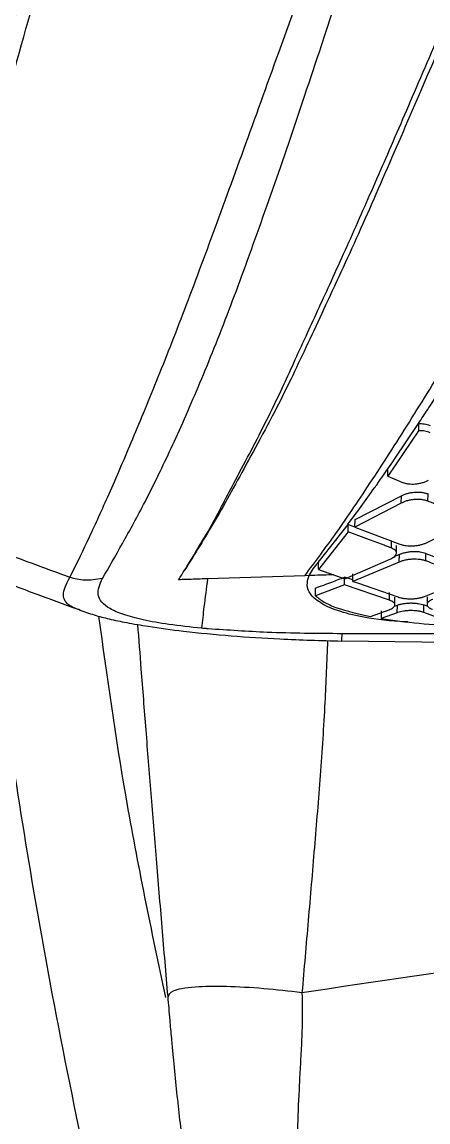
# Model space of a CAD drawing. Extents: x 943 to 1030, y 781 to 934.
# Drawn here: x 1003.479 to 1004.556, y 875.859 to 878.779 of the extents above; entities that cross this region are included whole.
import ezdxf

# ---------------------------------------------------------------- set-up
doc = ezdxf.new("R2010")
doc.units = 0
doc.header["$MEASUREMENT"] = 0
doc.layers.add('1', color=4, linetype='Continuous')

# ---------------------------------------------------------------- blocks, each defined once
blk = doc.blocks.new('AIRA')
at = {"layer": '1', "color": 3, "linetype": 'Continuous', "lineweight": 25}
for p, q in [((61.354, 74.5284), (61.2725, 74.4077)), ((61.2905, 74.453), (61.3541, 74.5474)), ((61.3541, 74.5475), (61.354, 74.5284)), ((61.2726, 74.4271), (61.2858, 74.4461)), ((61.2858, 74.4461), (61.2905, 74.453)), ((61.2725, 74.4077), (61.2726, 74.427)), ((61.2725, 74.4077), (61.3099, 74.392)), ((61.1853, 74.2926), (61.3083, 74.3559)), ((61.3082, 74.3365), (61.3083, 74.3559)), ((61.3789, 74.3415), (61.379, 74.3609)), ((61.3082, 74.3365), (61.1852, 74.273)), ((61.1852, 74.273), (61.1853, 74.2926)), ((61.3752, 74.2313), (61.4982, 74.2923)), ((61.1668, 74.2604), (61.0884, 74.16)), ((61.1374, 74.2412), (61.1669, 74.2801)), ((61.1668, 74.2604), (61.1669, 74.28)), ((61.1669, 74.2801), (61.1852, 74.2732)), ((61.1852, 74.273), (61.3045, 74.2275)), ((61.0913, 74.1836), (61.1345, 74.2377)), ((61.1345, 74.2375), (61.1374, 74.2413)), ((61.2811, 74.2373), (61.281, 74.2175)), ((61.2952, 74.2038), (61.2952, 74.2235)), ((61.3735, 74.183), (61.3736, 74.2028)), ((61.3736, 74.2028), (61.3945, 74.195)), ((61.0884, 74.16), (61.0885, 74.1801)), ((61.0885, 74.1801), (61.0913, 74.1838)), ((61.1582, 74.1358), (61.2803, 74.1885)), ((61.3028, 74.1799), (61.1798, 74.1284)), ((61.3029, 74.1998), (61.2884, 74.1936)), ((61.3028, 74.1799), (61.3029, 74.1998)), ((61.0518, 74.1438), (60.7939, 74.1355)), ((61.064, 74.1441), (61.0518, 74.1438)), ((61.0595, 74.1312), (61.064, 74.1441)), ((61.0884, 74.16), (61.1582, 74.1358)), ((61.1798, 74.1284), (61.1799, 74.1486)), ((61.1575, 74.1197), (61.0805, 74.0906)), ((61.1575, 74.1197), (61.1576, 74.1399)), ((61.2769, 74.0787), (61.1575, 74.1197)), ((61.1799, 74.1324), (61.1576, 74.1399)), ((61.1916, 74.1244), (61.2992, 74.0872)), ((61.3699, 74.0887), (61.4794, 74.1329)), ((61.0805, 74.0906), (61.0806, 74.1109)), ((61.2769, 74.0787), (61.277, 74.0989)), ((61.291, 74.0664), (61.2911, 74.0865)), ((61.3765, 74.0873), (61.3764, 74.0672)), ((61.2889, 74.0625), (61.2976, 74.0656)), ((61.2975, 74.0455), (61.2976, 74.0656)), ((61.3682, 74.0461), (61.3683, 74.0663)), ((61.3789, 74.0624), (61.3683, 74.0663)), ((61.1957, 74.0359), (61.17, 74.0417)), ((61.2261, 74.0352), (61.2758, 74.0531)), ((61.2548, 74.0503), (61.2547, 74.03)), ((61.2975, 74.0455), (61.2547, 74.03)), ((61.4629, 74.0112), (61.3682, 74.0461)), ((61.1684, 73.9897), (61.1512, 73.9897))]:
    blk.add_line(p, q, dxfattribs=at)
for points, knots in [([(61.1744, 78.3424), (61.1341, 78.229), (61.0542, 78.004), (60.9424, 77.687), (60.8429, 77.4011), (60.7589, 77.1561), (60.6897, 76.9503), (60.6359, 76.7877), (60.5954, 76.6637), (60.5661, 76.5728), (60.5424, 76.4985), (60.5213, 76.4322), (60.5007, 76.3666), (60.4802, 76.3009), (60.4587, 76.2315), (60.435, 76.1538), (60.4068, 76.0604), (60.3735, 75.948), (60.3348, 75.8147), (60.292, 75.6624), (60.2463, 75.4934), (60.1992, 75.3105), (60.1523, 75.1168), (60.1118, 74.9354), (60.0781, 74.7695), (60.0513, 74.6221), (60.0287, 74.4805), (60.0194, 74.4005), (60.0146, 74.3594)], [0, 0, 0, 0, 0.067648, 0.134132, 0.193061, 0.244376, 0.288168, 0.324519, 0.349776, 0.369594, 0.384749, 0.399415, 0.414214, 0.429148, 0.444221, 0.461998, 0.483042, 0.509745, 0.542002, 0.579741, 0.622908, 0.671507, 0.725651, 0.785551, 0.834489, 0.886693, 0.941759, 1, 1, 1, 1]), ([(60.047, 74.2799), (60.0522, 74.3414), (60.0626, 74.4648), (60.0993, 74.7035), (60.1527, 74.9728), (60.2232, 75.2707), (60.3095, 75.5925), (60.4109, 75.9354), (60.5258, 76.2958), (60.6523, 76.6707), (60.7887, 77.0583), (60.9339, 77.4582), (61.0854, 77.8677), (61.1891, 78.1485), (61.2409, 78.2887)], [0, 0, 0, 0, 0.083648, 0.167746, 0.251461, 0.334457, 0.417447, 0.500935, 0.584376, 0.667337, 0.750217, 0.833366, 0.916826, 1, 1, 1, 1]), ([(60.4284, 74.1391), (60.4434, 74.1694), (60.4734, 74.23), (60.5245, 74.3426), (60.5825, 74.4754), (60.6483, 74.6341), (60.7225, 74.8204), (60.8025, 75.0352), (60.8895, 75.2732), (60.9919, 75.558), (61.1109, 75.8894), (61.2471, 76.2641), (61.3894, 76.6477), (61.5373, 77.0375), (61.6898, 77.4305), (61.7952, 77.6938), (61.8479, 77.8253)], [0, 0, 0, 0, 0.06234, 0.124818, 0.187363, 0.250453, 0.313852, 0.376637, 0.439459, 0.502671, 0.586016, 0.668823, 0.751617, 0.834542, 0.917364, 1, 1, 1, 1]), ([(60.5149, 74.1363), (60.5322, 74.1663), (60.567, 74.2263), (60.6276, 74.3369), (60.6924, 74.4695), (60.7636, 74.6289), (60.8401, 74.8173), (60.9197, 75.0342), (61.0035, 75.2738), (61.0992, 75.5594), (61.208, 75.8906), (61.331, 76.2641), (61.4591, 76.6459), (61.5928, 77.033), (61.7318, 77.4228), (61.83, 77.6832), (61.879, 77.8133)], [0, 0, 0, 0, 0.062319, 0.124752, 0.187451, 0.250906, 0.314486, 0.37751, 0.44061, 0.503895, 0.587131, 0.669779, 0.75236, 0.835034, 0.917583, 1, 1, 1, 1]), ([(60.7336, 74.1596), (60.7365, 74.1643), (60.7528, 74.1906), (60.7848, 74.2419), (60.8227, 74.3112), (60.8603, 74.3833), (60.8986, 74.4549), (60.9437, 74.5413), (60.9949, 74.6464), (61.0515, 74.7726), (61.1202, 74.9204), (61.1911, 75.0782), (61.2679, 75.2534), (61.3508, 75.4448), (61.4393, 75.6519), (61.5308, 75.8669), (61.6251, 76.0859), (61.7237, 76.3124), (61.8145, 76.5199), (61.895, 76.7012), (61.9665, 76.8604), (62.0434, 77.0293), (62.12, 77.1968), (62.1879, 77.344), (62.2294, 77.4303), (62.2474, 77.4677)], [0, 0, 0, 0, 0.009738, 0.054602, 0.100033, 0.132056, 0.170263, 0.205637, 0.248795, 0.300159, 0.346151, 0.397485, 0.446642, 0.498592, 0.555879, 0.611205, 0.664279, 0.721091, 0.779345, 0.816197, 0.852883, 0.894557, 0.93795, 0.973138, 1, 1, 1, 1]), ([(62.2616, 77.462), (62.1966, 77.3238), (62.0665, 77.0471), (61.88, 76.635), (61.7012, 76.2271), (61.529, 75.8288), (61.3872, 75.4934), (61.2694, 75.2222), (61.1764, 75.0091), (61.0845, 74.8138), (60.9965, 74.6225), (60.8998, 74.4448), (60.8123, 74.2851), (60.7601, 74.2015), (60.7339, 74.1596)], [0, 0, 0, 0, 0.099304, 0.198802, 0.298385, 0.398317, 0.498406, 0.560917, 0.623789, 0.687365, 0.750255, 0.83339, 0.916532, 1, 1, 1, 1]), ([(61.0518, 74.1437), (61.0792, 74.1803), (61.1345, 74.2538), (61.2302, 74.3956), (61.3338, 74.5575), (61.4459, 74.739), (61.5655, 74.937), (61.7148, 75.1871), (61.8974, 75.4945), (62.1175, 75.8603), (62.3504, 76.241), (62.517, 76.5006), (62.6004, 76.6306)], [0, 0, 0, 0, 0.080977, 0.162706, 0.245456, 0.32577, 0.407713, 0.491267, 0.616464, 0.743326, 0.871464, 1, 1, 1, 1]), ([(61.3536, 74.5475), (61.3619, 74.56), (61.3784, 74.5851), (61.3952, 74.611), (61.4036, 74.624)], [0, 0, 0, 0, 0.4999282, 1, 1, 1, 1]), ([(61.3538, 74.5475), (61.3589, 74.5475), (61.3705, 74.5475), (61.3795, 74.5443), (61.3845, 74.5425)], [0, 0, 0, 0, 0.440212, 1, 1, 1, 1]), ([(61.3844, 74.5234), (61.38, 74.525), (61.3712, 74.5282), (61.3598, 74.5283), (61.354, 74.5284)], [0, 0, 0, 0, 0.50106, 1, 1, 1, 1]), ([(61.2419, 74.3836), (61.2469, 74.3908), (61.2569, 74.4051), (61.2671, 74.4198), (61.2722, 74.4272)], [0, 0, 0, 0, 0.50004, 1, 1, 1, 1]), ([(61.1664, 74.2802), (61.178, 74.2957), (61.2011, 74.3268), (61.2254, 74.3607), (61.2375, 74.3776)], [0, 0, 0, 0, 0.5003027, 1, 1, 1, 1]), ([(61.2375, 74.3776), (61.2382, 74.3786), (61.2396, 74.3806), (61.2411, 74.3826), (61.2418, 74.3836)], [0, 0, 0, 0, 0.500008, 1, 1, 1, 1]), ([(61.3099, 74.392), (61.3126, 74.391), (61.3178, 74.3891), (61.3295, 74.3871), (61.342, 74.3869), (61.3546, 74.3884), (61.3642, 74.3906), (61.3732, 74.3936), (61.3782, 74.3961), (61.3807, 74.3974)], [0, 0, 0, 0, 0.141904, 0.27256, 0.499581, 0.624908, 0.749899, 0.874835, 1, 1, 1, 1]), ([(61.3083, 74.3559), (61.3107, 74.3571), (61.3157, 74.3596), (61.3246, 74.3624), (61.3342, 74.3644), (61.3469, 74.3659), (61.3596, 74.3656), (61.3712, 74.3637), (61.3763, 74.3618), (61.379, 74.3609)], [0, 0, 0, 0, 0.123663, 0.247897, 0.373069, 0.499526, 0.730356, 0.860384, 1, 1, 1, 1]), ([(61.3789, 74.3415), (61.3763, 74.3424), (61.3712, 74.3442), (61.3596, 74.3462), (61.3469, 74.3465), (61.3341, 74.345), (61.3245, 74.343), (61.3156, 74.3401), (61.3106, 74.3377), (61.3082, 74.3365)], [0, 0, 0, 0, 0.138692, 0.268351, 0.500117, 0.626321, 0.751821, 0.876257, 1, 1, 1, 1]), ([(61.4982, 74.2923), (61.4784, 74.3005), (61.4409, 74.3159), (61.4011, 74.3323), (61.3812, 74.3405), (61.3789, 74.3415)], [0, 0, 0, 0, 0.499998, 0.942006, 1, 1, 1, 1]), ([(60.4284, 74.1391), (60.4, 74.1496), (60.3697, 74.1608), (60.3096, 74.183), (60.2554, 74.203), (60.1898, 74.2271), (60.1227, 74.252), (60.0782, 74.2684), (60.0469, 74.2799)], [0, 0, 0, 0, 0.223794, 0.237965, 0.472855, 0.650369, 0.753444, 1, 1, 1, 1]), ([(61.281, 74.2175), (61.2788, 74.2183), (61.2728, 74.2206), (61.2537, 74.2278), (61.2178, 74.2412), (61.1858, 74.2533), (61.1668, 74.2604)], [0, 0, 0, 0, 0.057571, 0.160094, 0.499997, 1, 1, 1, 1]), ([(61.3045, 74.2275), (61.3071, 74.2267), (61.3121, 74.225), (61.3236, 74.2231), (61.3363, 74.2227), (61.3491, 74.2239), (61.3586, 74.2255), (61.3676, 74.228), (61.3727, 74.2302), (61.3752, 74.2313)], [0, 0, 0, 0, 0.137051, 0.265927, 0.499131, 0.621629, 0.745625, 0.871596, 1, 1, 1, 1]), ([(61.2803, 74.1884), (61.2842, 74.1906), (61.2904, 74.1939), (61.2943, 74.1994), (61.2958, 74.2049), (61.293, 74.2117), (61.285, 74.2156), (61.281, 74.2175)], [0, 0, 0, 0, 0.230851, 0.36111, 0.501118, 0.751464, 1, 1, 1, 1]), ([(61.3736, 74.2028), (61.3687, 74.2042), (61.3612, 74.2064), (61.3486, 74.2074), (61.3388, 74.2074), (61.3289, 74.2066), (61.3193, 74.205), (61.3104, 74.2027), (61.3054, 74.2008), (61.3029, 74.1998)], [0, 0, 0, 0, 0.248883, 0.376621, 0.498945, 0.624536, 0.749232, 0.872888, 1, 1, 1, 1]), ([(60.1042, 74.1986), (60.1381, 74.1814), (60.2163, 74.1416), (60.3299, 74.0986), (60.4058, 74.0704), (60.4438, 74.0563)], [0, 0, 0, 0, 0.2760874, 0.6372966, 1, 1, 1, 1]), ([(61.064, 74.1441), (61.0672, 74.15), (61.0736, 74.1617), (61.0835, 74.174), (61.0884, 74.1801)], [0, 0, 0, 0, 0.504487, 1, 1, 1, 1]), ([(61.3735, 74.183), (61.371, 74.1838), (61.366, 74.1854), (61.3545, 74.1873), (61.3417, 74.1878), (61.3289, 74.1868), (61.3193, 74.1852), (61.3103, 74.1829), (61.3053, 74.1809), (61.3028, 74.1799)], [0, 0, 0, 0, 0.135223, 0.263515, 0.499476, 0.622796, 0.747142, 0.872689, 1, 1, 1, 1]), ([(61.4929, 74.1385), (61.4906, 74.1393), (61.4842, 74.1417), (61.4643, 74.1491), (61.4268, 74.1631), (61.3934, 74.1755), (61.3735, 74.183)], [0, 0, 0, 0, 0.057422, 0.159896, 0.500001, 1, 1, 1, 1]), ([(62.1261, 67.6965), (61.9862, 68.0051), (61.7063, 68.6222), (61.3423, 69.5553), (61.0195, 70.4931), (60.7418, 71.4355), (60.5099, 72.3818), (60.3274, 73.2863), (60.2443, 73.8762), (60.2059, 74.1488)], [0, 0, 0, 0, 0.145843, 0.291664, 0.437429, 0.583233, 0.729055, 0.874823, 1, 1, 1, 1]), ([(60.717, 74.133), (60.7197, 74.1374), (60.7252, 74.1461), (60.7308, 74.1551), (60.7336, 74.1596)], [0, 0, 0, 0, 0.501851, 1, 1, 1, 1]), ([(61.1286, 74.146), (61.1268, 74.146), (61.1053, 74.1453), (61.0838, 74.1447), (61.064, 74.144)], [0, 0, 0, 0, 0.081549, 1, 1, 1, 1]), ([(60.4439, 74.0566), (60.4381, 74.0593), (60.4252, 74.0651), (60.4142, 74.077), (60.41, 74.0929), (60.4145, 74.1135), (60.4236, 74.1303), (60.4284, 74.1391)], [0, 0, 0, 0, 0.137646, 0.306441, 0.521656, 0.747193, 1, 1, 1, 1]), ([(60.5149, 74.1363), (60.4985, 74.1338), (60.4657, 74.1286), (60.4409, 74.1356), (60.4284, 74.1391)], [0, 0, 0, 0, 0.496983, 1, 1, 1, 1]), ([(60.7778, 74.0043), (60.7483, 74.0074), (60.6929, 74.0132), (60.6225, 74.0257), (60.5695, 74.04), (60.5329, 74.0561), (60.5112, 74.0737), (60.4981, 74.1), (60.508, 74.1215), (60.5149, 74.1363)], [0, 0, 0, 0, 0.146336, 0.274476, 0.391484, 0.504322, 0.618702, 0.738433, 1, 1, 1, 1]), ([(60.7939, 74.1355), (60.7811, 74.1351), (60.7554, 74.1342), (60.7298, 74.1334), (60.717, 74.133)], [0, 0, 0, 0, 0.499997, 1, 1, 1, 1]), ([(60.7939, 74.1355), (60.7906, 74.1103), (60.7847, 74.0654), (60.7799, 74.023), (60.7778, 74.0043)], [0, 0, 0, 0, 0.560571, 1, 1, 1, 1]), ([(61.0766, 74.0841), (61.0702, 74.0915), (61.057, 74.1065), (61.0586, 74.1228), (61.0595, 74.1312)], [0, 0, 0, 0, 0.4876058, 1, 1, 1, 1]), ([(61.0806, 74.1109), (61.0949, 74.1162), (61.1206, 74.1257), (61.1463, 74.1355), (61.1576, 74.1399)], [0, 0, 0, 0, 0.56, 1, 1, 1, 1]), ([(61.1798, 74.1284), (61.182, 74.1277), (61.186, 74.1263), (61.1899, 74.125), (61.1916, 74.1244)], [0, 0, 0, 0, 0.5600012, 1, 1, 1, 1]), ([(61.0805, 74.0906), (61.0874, 74.0849), (61.1012, 74.0734), (61.1466, 74.0534), (61.1943, 74.0425), (61.2261, 74.0352)], [0, 0, 0, 0, 0.2498662, 0.500172, 1, 1, 1, 1]), ([(61.2992, 74.0872), (61.3016, 74.0865), (61.3064, 74.085), (61.3151, 74.0834), (61.3245, 74.0825), (61.3343, 74.0823), (61.3442, 74.0828), (61.3537, 74.0841), (61.3625, 74.0861), (61.3675, 74.0878), (61.3699, 74.0887)], [0, 0, 0, 0, 0.128315, 0.254502, 0.379134, 0.502803, 0.626115, 0.749682, 0.874112, 1, 1, 1, 1]), ([(60.4557, 74.0532), (60.4521, 74.0539), (60.447, 74.0549), (60.4446, 74.0562), (60.4439, 74.0566)], [0, 0, 0, 0, 0.7100285, 1, 1, 1, 1]), ([(61.17, 74.0417), (61.1495, 74.0478), (61.1086, 74.0599), (61.0873, 74.0761), (61.0766, 74.0841)], [0, 0, 0, 0, 0.500465, 1, 1, 1, 1]), ([(61.2758, 74.0531), (61.2801, 74.0551), (61.2885, 74.059), (61.2921, 74.0662), (61.289, 74.0733), (61.2809, 74.0769), (61.2769, 74.0787)], [0, 0, 0, 0, 0.247657, 0.498653, 0.750341, 1, 1, 1, 1]), ([(61.2976, 74.0656), (61.3001, 74.0665), (61.305, 74.0681), (61.3139, 74.0698), (61.3233, 74.071), (61.3333, 74.0714), (61.3432, 74.0711), (61.3559, 74.0699), (61.3634, 74.0677), (61.3683, 74.0663)], [0, 0, 0, 0, 0.128116, 0.250136, 0.375952, 0.500373, 0.62372, 0.750833, 1, 1, 1, 1]), ([(61.3916, 74.0809), (61.3874, 74.0788), (61.3789, 74.0747), (61.3753, 74.0674), (61.3784, 74.0601), (61.3865, 74.0564), (61.3906, 74.0545)], [0, 0, 0, 0, 0.247643, 0.498578, 0.750201, 1, 1, 1, 1]), ([(60.4528, 74.0532), (60.4662, 74.0484), (60.493, 74.0391), (60.5347, 74.0282), (60.5815, 74.0186), (60.6471, 74.0073), (60.7395, 73.9948), (60.8568, 73.9836), (60.9973, 73.9745), (61.0952, 73.9718), (61.1498, 73.9703)], [0, 0, 0, 0, 0.063399, 0.125668, 0.198411, 0.283999, 0.418395, 0.596028, 0.7748, 1, 1, 1, 1]), ([(60.5047, 74.0365), (60.5269, 73.8764), (60.5739, 73.5381), (60.6447, 73.2012), (60.682, 73.0238)], [0, 0, 0, 0, 0.473524, 1, 1, 1, 1]), ([(61.3254, 74.0212), (61.3182, 74.0214), (61.2719, 74.0226), (61.2306, 74.0298), (61.1957, 74.0359)], [0, 0, 0, 0, 0.1556, 1, 1, 1, 1]), ([(61.2547, 74.03), (61.2879, 74.0253), (61.3541, 74.0157), (61.4267, 74.0127), (61.4629, 74.0112)], [0, 0, 0, 0, 0.500419, 1, 1, 1, 1]), ([(61.3682, 74.0461), (61.3657, 74.0469), (61.3608, 74.0485), (61.3518, 74.0501), (61.3426, 74.051), (61.3329, 74.0513), (61.3232, 74.0507), (61.3113, 74.0495), (61.3025, 74.0464), (61.298, 74.0456), (61.2975, 74.0455)], [0, 0, 0, 0, 0.134204, 0.262199, 0.38448, 0.501613, 0.625878, 0.750924, 0.970494, 1, 1, 1, 1]), ([(60.6081, 74.0143), (60.6111, 73.9748), (60.6182, 73.8821), (60.6299, 73.7325), (60.6433, 73.5647), (60.6575, 73.3902), (60.6724, 73.2104), (60.6828, 73.0881), (60.688, 73.0266)], [0, 0, 0, 0, 0.1223875, 0.2875802, 0.4586818, 0.6339094, 0.8159261, 1, 1, 1, 1]), ([(60.7958, 74.0027), (60.7924, 74.003), (60.7864, 74.0035), (60.7804, 74.0041), (60.7778, 74.0043)], [0, 0, 0, 0, 0.563543, 1, 1, 1, 1]), ([(61.1512, 73.9897), (61.0846, 73.9901), (60.9647, 73.991), (60.8479, 73.9991), (60.7958, 74.0027)], [0, 0, 0, 0, 0.554846, 1, 1, 1, 1]), ([(61.1124, 73.9716), (61.1102, 73.9169), (61.1055, 73.7978), (61.0933, 73.6143), (61.0774, 73.4211), (61.0611, 73.2288), (61.05, 73.1004), (61.0445, 73.0366)], [0, 0, 0, 0, 0.175697, 0.382827, 0.587752, 0.795014, 1, 1, 1, 1]), ([(61.1498, 73.9724), (61.15, 73.9719), (61.1503, 73.9707), (61.1508, 73.9822), (61.1512, 73.9897)], [0, 0, 0, 0, 0.349478, 1, 1, 1, 1]), ([(61.1498, 73.9704), (61.9067, 73.9616), (63.5384, 73.9426), (65.5684, 73.9186), (67.0751, 73.896), (67.801, 73.8841), (68.3401, 73.8751), (69.4094, 73.8567), (70.3845, 73.8405), (71.1483, 73.8278)], [0, 0, 0, 0, 0.227111, 0.489631, 0.609075, 0.679169, 0.707418, 0.770829, 1, 1, 1, 1]), ([(66.1508, 73.9698), (65.5514, 73.9767), (64.6299, 73.9873), (62.969, 73.9899), (61.9076, 73.9898), (61.1684, 73.9897)], [0, 0, 0, 0, 0.360925, 0.55487, 1, 1, 1, 1]), ([(71.6613, 73.0272), (71.2632, 73.0857), (70.4711, 73.2022), (69.2763, 73.2991), (68.0869, 73.3637), (66.8986, 73.3912), (65.719, 73.391), (64.5468, 73.3684), (63.3813, 73.3092), (62.2111, 73.2089), (61.4348, 73.0943), (61.0445, 73.0366)], [0, 0, 0, 0, 0.113392, 0.225638, 0.337341, 0.448782, 0.560233, 0.669481, 0.778832, 0.888788, 1, 1, 1, 1]), ([(61.0445, 73.0366), (61.0103, 73.0406), (60.9391, 73.0487), (60.8393, 73.054), (60.7527, 73.0525), (60.694, 73.0428), (60.6903, 73.0302), (60.6885, 73.0242)], [0, 0, 0, 0, 0.1763716, 0.3668621, 0.5637151, 0.7907374, 1, 1, 1, 1]), ([(61.0445, 73.0366), (61.045, 73.0083), (61.0458, 72.9586), (61.0426, 72.8907), (61.0394, 72.8329), (61.0355, 72.7595), (61.0322, 72.6713), (61.0293, 72.5734), (61.0282, 72.4858), (61.0292, 72.4108), (61.0322, 72.3488), (61.0365, 72.3203), (61.0386, 72.3062)], [0, 0, 0, 0, 0.08888, 0.155455, 0.21637, 0.276355, 0.398865, 0.520561, 0.641643, 0.76228, 0.881908, 1, 1, 1, 1]), ([(60.688, 73.0266), (60.6898, 73.0058), (60.6929, 72.9687), (60.6974, 72.918), (60.7002, 72.8882), (60.7014, 72.8749)], [0, 0, 0, 0, 0.412577, 0.737238, 1, 1, 1, 1]), ([(60.7014, 72.8749), (60.7017, 72.8722), (60.7067, 72.8181), (60.7151, 72.7385), (60.7261, 72.6453), (60.7347, 72.5811), (60.7431, 72.5253), (60.7484, 72.4988), (60.751, 72.4855)], [0, 0, 0, 0, 0.017008, 0.332338, 0.496432, 0.663621, 0.83192, 1, 1, 1, 1]), ([(71.6596, 72.3), (71.5039, 72.3322), (71.1893, 72.3973), (70.7095, 72.4832), (70.2182, 72.5612), (69.7153, 72.6298), (69.2158, 72.6872), (68.6334, 72.7419), (67.9575, 72.7888), (67.1637, 72.8213), (66.4428, 72.8308), (65.8142, 72.8259), (65.2968, 72.8128), (64.7955, 72.7913), (64.3108, 72.7618), (63.8281, 72.7235), (63.2417, 72.6655), (62.5549, 72.5785), (61.786, 72.4569), (61.2853, 72.356), (61.0386, 72.3062)], [0, 0, 0, 0, 0.044709, 0.090349, 0.13691, 0.184379, 0.232745, 0.277954, 0.348418, 0.422679, 0.500679, 0.550525, 0.598903, 0.645795, 0.691185, 0.735062, 0.781563, 0.856423, 0.929252, 1, 1, 1, 1])]:
    blk.add_open_spline(points, degree=3, knots=knots, dxfattribs=at)

msp = doc.modelspace()

# ---------------------------------------------------------------- block references
at = {"layer": '1'}
msp.add_blockref('AIRA', (943.1775, 803.1658), dxfattribs=at)

doc.saveas('drawing.dxf')
